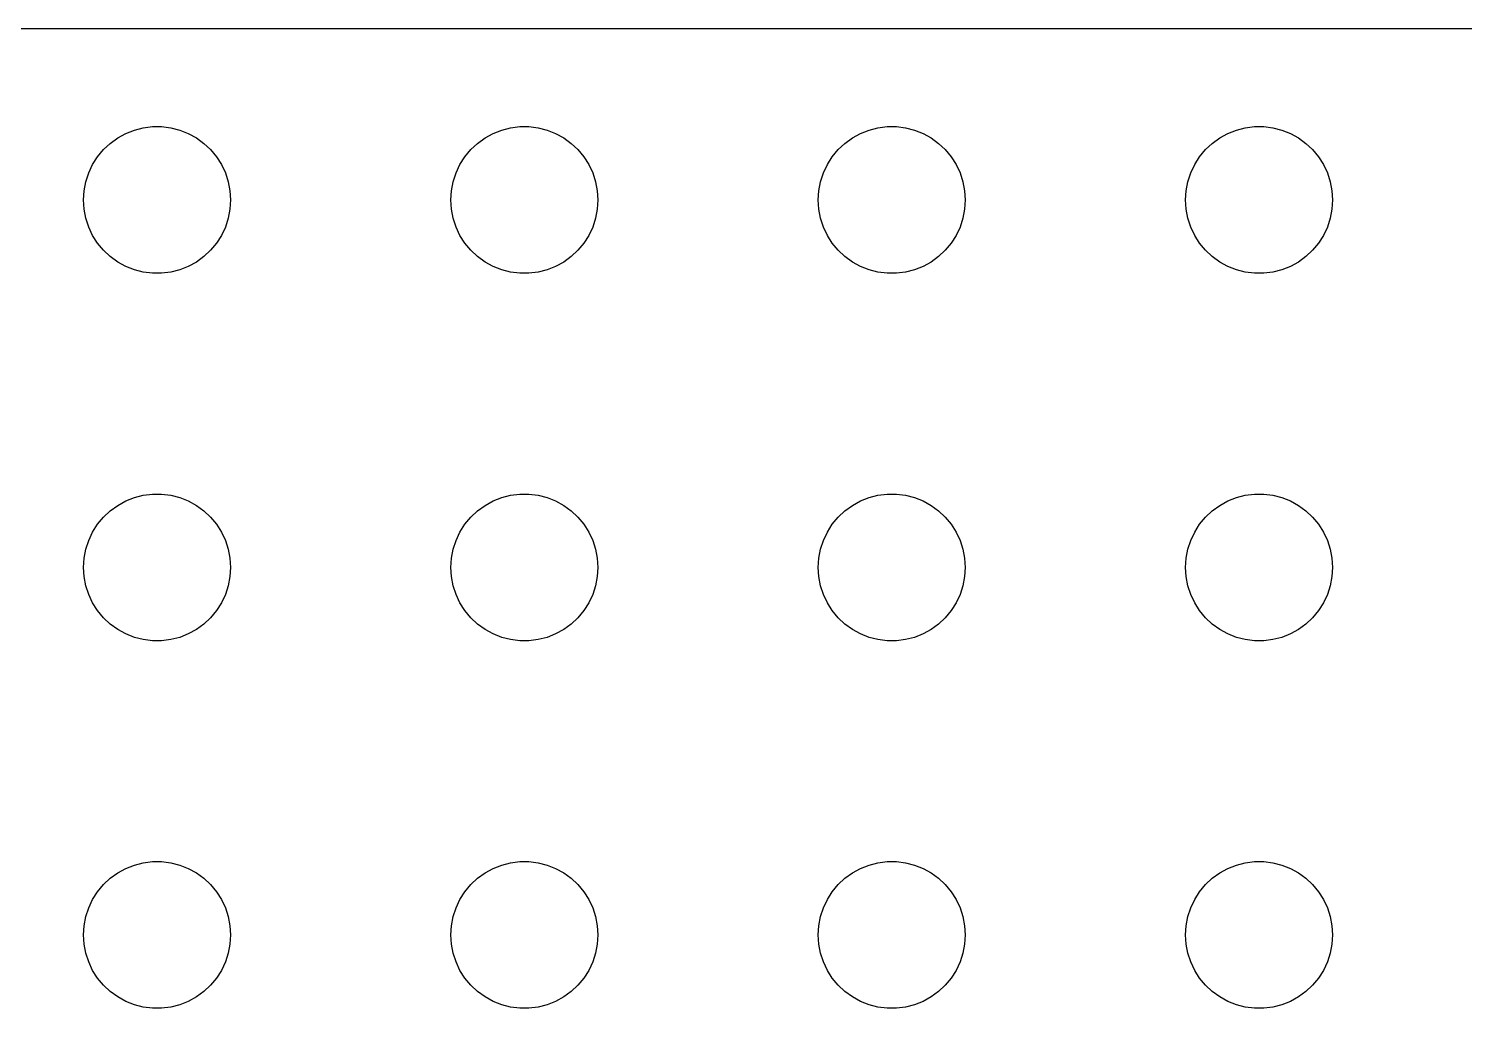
# Model space of a CAD drawing. Header units: metres. Extents: x -112 to 112, y -104 to 104.
# Drawn here: x -5.2 to 53.4, y 64.5 to 104.5 of the extents above; entities that cross this region are included whole.
import ezdxf

# ---------------------------------------------------------------- set-up
doc = ezdxf.new("R2010")
doc.units = ezdxf.units.M

msp = doc.modelspace()

# ---------------------------------------------------------------- linework, layer by layer
for p, q in [((107.314, 104.49), (-107.314, 104.49)), ((-1.27733, 100.214), (-0.92705, 100.353)), ((-0.92705, 100.353), (-0.56213, 100.447)), ((-0.56213, 100.447), (-0.18837, 100.494)), ((-0.18837, 100.494), (0.18837, 100.494)), ((0.18837, 100.494), (0.56213, 100.447)), ((0.56213, 100.447), (0.92705, 100.353)), ((0.92705, 100.353), (1.27733, 100.214)), ((13.7227, 100.214), (14.0729, 100.353)), ((14.0729, 100.353), (14.4379, 100.447)), ((14.4379, 100.447), (14.8116, 100.494)), ((14.8116, 100.494), (15.1884, 100.494)), ((15.1884, 100.494), (15.5621, 100.447)), ((15.5621, 100.447), (15.927, 100.353)), ((15.927, 100.353), (16.2773, 100.214)), ((28.7227, 100.214), (29.0729, 100.353)), ((29.0729, 100.353), (29.4379, 100.447)), ((29.4379, 100.447), (29.8116, 100.494)), ((29.8116, 100.494), (30.1884, 100.494)), ((30.1884, 100.494), (30.5621, 100.447)), ((30.5621, 100.447), (30.927, 100.353)), ((30.927, 100.353), (31.2773, 100.214)), ((43.7227, 100.214), (44.0729, 100.353)), ((44.0729, 100.353), (44.4379, 100.447)), ((44.4379, 100.447), (44.8116, 100.494)), ((44.8116, 100.494), (45.1884, 100.494)), ((45.1884, 100.494), (45.5621, 100.447)), ((45.5621, 100.447), (45.927, 100.353)), ((45.927, 100.353), (46.2773, 100.214)), ((-2.1869, 99.5536), (-1.91226, 99.8115)), ((-1.91226, 99.8115), (-1.60747, 100.033)), ((-1.60747, 100.033), (-1.27733, 100.214)), ((1.27733, 100.214), (1.60747, 100.033)), ((1.60747, 100.033), (1.91226, 99.8115)), ((1.91226, 99.8115), (2.1869, 99.5536)), ((12.8131, 99.5536), (13.0877, 99.8115)), ((13.0877, 99.8115), (13.3925, 100.033)), ((13.3925, 100.033), (13.7227, 100.214)), ((16.2773, 100.214), (16.6075, 100.033)), ((16.6075, 100.033), (16.9123, 99.8115)), ((16.9123, 99.8115), (17.1869, 99.5536)), ((27.8131, 99.5536), (28.0877, 99.8115)), ((28.0877, 99.8115), (28.3925, 100.033)), ((28.3925, 100.033), (28.7227, 100.214)), ((31.2773, 100.214), (31.6075, 100.033)), ((31.6075, 100.033), (31.9123, 99.8115)), ((31.9123, 99.8115), (32.1869, 99.5536)), ((42.8131, 99.5536), (43.0877, 99.8115)), ((43.0877, 99.8115), (43.3925, 100.033)), ((43.3925, 100.033), (43.7227, 100.214)), ((46.2773, 100.214), (46.6075, 100.033)), ((46.6075, 100.033), (46.9123, 99.8115)), ((46.9123, 99.8115), (47.1869, 99.5536)), ((-2.62891, 98.9453), (-2.42705, 99.2634)), ((-2.42705, 99.2634), (-2.1869, 99.5536)), ((2.1869, 99.5536), (2.42705, 99.2634)), ((2.42705, 99.2634), (2.62891, 98.9453)), ((12.3711, 98.9453), (12.5729, 99.2634)), ((12.5729, 99.2634), (12.8131, 99.5536)), ((17.1869, 99.5536), (17.427, 99.2634)), ((17.427, 99.2634), (17.6289, 98.9453)), ((27.3711, 98.9453), (27.5729, 99.2634)), ((27.5729, 99.2634), (27.8131, 99.5536)), ((32.1869, 99.5536), (32.427, 99.2634)), ((32.427, 99.2634), (32.6289, 98.9453)), ((42.3711, 98.9453), (42.5729, 99.2634)), ((42.5729, 99.2634), (42.8131, 99.5536)), ((47.1869, 99.5536), (47.427, 99.2634)), ((47.427, 99.2634), (47.6289, 98.9453)), ((-2.90575, 98.2461), (-2.78932, 98.6044)), ((-2.78932, 98.6044), (-2.62891, 98.9453)), ((2.62891, 98.9453), (2.78932, 98.6044)), ((2.78932, 98.6044), (2.90575, 98.2461)), ((12.0942, 98.2461), (12.2107, 98.6044)), ((12.2107, 98.6044), (12.3711, 98.9453)), ((17.6289, 98.9453), (17.7893, 98.6044)), ((17.7893, 98.6044), (17.9057, 98.2461)), ((27.0942, 98.2461), (27.2107, 98.6044)), ((27.2107, 98.6044), (27.3711, 98.9453)), ((32.6289, 98.9453), (32.7893, 98.6044)), ((32.7893, 98.6044), (32.9057, 98.2461)), ((42.0942, 98.2461), (42.2107, 98.6044)), ((42.2107, 98.6044), (42.3711, 98.9453)), ((47.6289, 98.9453), (47.7893, 98.6044)), ((47.7893, 98.6044), (47.9057, 98.2461)), ((-2.97633, 97.876), (-2.90575, 98.2461)), ((2.90575, 98.2461), (2.97633, 97.876)), ((12.0237, 97.876), (12.0942, 98.2461)), ((17.9057, 98.2461), (17.9763, 97.876)), ((27.0237, 97.876), (27.0942, 98.2461)), ((32.9057, 98.2461), (32.9763, 97.876)), ((42.0237, 97.876), (42.0942, 98.2461)), ((47.9057, 98.2461), (47.9763, 97.876)), ((-3, 97.5), (-2.97633, 97.876)), ((-2.97633, 97.124), (-3, 97.5)), ((2.97633, 97.876), (3, 97.5)), ((3, 97.5), (2.97633, 97.124)), ((12, 97.5), (12.0237, 97.876)), ((12.0237, 97.124), (12, 97.5)), ((17.9763, 97.876), (18, 97.5)), ((18, 97.5), (17.9763, 97.124)), ((27, 97.5), (27.0237, 97.876)), ((27.0237, 97.124), (27, 97.5)), ((32.9763, 97.876), (33, 97.5)), ((33, 97.5), (32.9763, 97.124)), ((42, 97.5), (42.0237, 97.876)), ((42.0237, 97.124), (42, 97.5)), ((47.9763, 97.876), (48, 97.5)), ((48, 97.5), (47.9763, 97.124)), ((-2.90575, 96.7539), (-2.97633, 97.124)), ((-2.78932, 96.3956), (-2.90575, 96.7539)), ((2.90575, 96.7539), (2.78932, 96.3956)), ((2.97633, 97.124), (2.90575, 96.7539)), ((12.0942, 96.7539), (12.0237, 97.124)), ((12.2107, 96.3956), (12.0942, 96.7539)), ((17.9057, 96.7539), (17.7893, 96.3956)), ((17.9763, 97.124), (17.9057, 96.7539)), ((27.0942, 96.7539), (27.0237, 97.124)), ((27.2107, 96.3956), (27.0942, 96.7539)), ((32.9057, 96.7539), (32.7893, 96.3956)), ((32.9763, 97.124), (32.9057, 96.7539)), ((42.0942, 96.7539), (42.0237, 97.124)), ((42.2107, 96.3956), (42.0942, 96.7539)), ((47.9057, 96.7539), (47.7893, 96.3956)), ((47.9763, 97.124), (47.9057, 96.7539)), ((-2.62891, 96.0547), (-2.78932, 96.3956)), ((2.78932, 96.3956), (2.62891, 96.0547)), ((12.3711, 96.0547), (12.2107, 96.3956)), ((17.7893, 96.3956), (17.6289, 96.0547)), ((27.3711, 96.0547), (27.2107, 96.3956)), ((32.7893, 96.3956), (32.6289, 96.0547)), ((42.3711, 96.0547), (42.2107, 96.3956)), ((47.7893, 96.3956), (47.6289, 96.0547)), ((-2.42705, 95.7366), (-2.62891, 96.0547)), ((-2.1869, 95.4464), (-2.42705, 95.7366)), ((2.42705, 95.7366), (2.1869, 95.4464)), ((2.62891, 96.0547), (2.42705, 95.7366)), ((12.5729, 95.7366), (12.3711, 96.0547)), ((12.8131, 95.4464), (12.5729, 95.7366)), ((17.427, 95.7366), (17.1869, 95.4464)), ((17.6289, 96.0547), (17.427, 95.7366)), ((27.5729, 95.7366), (27.3711, 96.0547)), ((27.8131, 95.4464), (27.5729, 95.7366)), ((32.427, 95.7366), (32.1869, 95.4464)), ((32.6289, 96.0547), (32.427, 95.7366)), ((42.5729, 95.7366), (42.3711, 96.0547)), ((42.8131, 95.4464), (42.5729, 95.7366)), ((47.427, 95.7366), (47.1869, 95.4464)), ((47.6289, 96.0547), (47.427, 95.7366)), ((-1.91226, 95.1885), (-2.1869, 95.4464)), ((-1.60747, 94.967), (-1.91226, 95.1885)), ((-1.27733, 94.7855), (-1.60747, 94.967)), ((1.60747, 94.967), (1.27733, 94.7855)), ((1.91226, 95.1885), (1.60747, 94.967)), ((2.1869, 95.4464), (1.91226, 95.1885)), ((13.0877, 95.1885), (12.8131, 95.4464)), ((13.3925, 94.967), (13.0877, 95.1885)), ((13.7227, 94.7855), (13.3925, 94.967)), ((16.6075, 94.967), (16.2773, 94.7855)), ((16.9123, 95.1885), (16.6075, 94.967)), ((17.1869, 95.4464), (16.9123, 95.1885)), ((28.0877, 95.1885), (27.8131, 95.4464)), ((28.3925, 94.967), (28.0877, 95.1885)), ((28.7227, 94.7855), (28.3925, 94.967)), ((31.6075, 94.967), (31.2773, 94.7855)), ((31.9123, 95.1885), (31.6075, 94.967)), ((32.1869, 95.4464), (31.9123, 95.1885)), ((43.0877, 95.1885), (42.8131, 95.4464)), ((43.3925, 94.967), (43.0877, 95.1885)), ((43.7227, 94.7855), (43.3925, 94.967)), ((46.6075, 94.967), (46.2773, 94.7855)), ((46.9123, 95.1885), (46.6075, 94.967)), ((47.1869, 95.4464), (46.9123, 95.1885)), ((-0.92705, 94.6468), (-1.27733, 94.7855)), ((-0.56213, 94.5531), (-0.92705, 94.6468)), ((-0.18837, 94.5059), (-0.56213, 94.5531)), ((0.18837, 94.5059), (-0.18837, 94.5059)), ((0.56213, 94.5531), (0.18837, 94.5059)), ((0.92705, 94.6468), (0.56213, 94.5531)), ((1.27733, 94.7855), (0.92705, 94.6468)), ((14.0729, 94.6468), (13.7227, 94.7855)), ((14.4379, 94.5531), (14.0729, 94.6468)), ((14.8116, 94.5059), (14.4379, 94.5531)), ((15.1884, 94.5059), (14.8116, 94.5059)), ((15.5621, 94.5531), (15.1884, 94.5059)), ((15.927, 94.6468), (15.5621, 94.5531)), ((16.2773, 94.7855), (15.927, 94.6468)), ((29.0729, 94.6468), (28.7227, 94.7855)), ((29.4379, 94.5531), (29.0729, 94.6468)), ((29.8116, 94.5059), (29.4379, 94.5531)), ((30.1884, 94.5059), (29.8116, 94.5059)), ((30.5621, 94.5531), (30.1884, 94.5059)), ((30.927, 94.6468), (30.5621, 94.5531)), ((31.2773, 94.7855), (30.927, 94.6468)), ((44.0729, 94.6468), (43.7227, 94.7855)), ((44.4379, 94.5531), (44.0729, 94.6468)), ((44.8116, 94.5059), (44.4379, 94.5531)), ((45.1884, 94.5059), (44.8116, 94.5059)), ((45.5621, 94.5531), (45.1884, 94.5059)), ((45.927, 94.6468), (45.5621, 94.5531)), ((46.2773, 94.7855), (45.927, 94.6468)), ((-1.91226, 84.8115), (-1.60747, 85.033)), ((-1.60747, 85.033), (-1.27733, 85.2145)), ((-1.27733, 85.2145), (-0.92705, 85.3532)), ((-0.92705, 85.3532), (-0.56213, 85.4469)), ((-0.56213, 85.4469), (-0.18837, 85.4941)), ((-0.18837, 85.4941), (0.18837, 85.4941)), ((0.18837, 85.4941), (0.56213, 85.4469)), ((0.56213, 85.4469), (0.92705, 85.3532)), ((0.92705, 85.3532), (1.27733, 85.2145)), ((1.27733, 85.2145), (1.60747, 85.033)), ((1.60747, 85.033), (1.91226, 84.8115)), ((13.0877, 84.8115), (13.3925, 85.033)), ((13.3925, 85.033), (13.7227, 85.2145)), ((13.7227, 85.2145), (14.0729, 85.3532)), ((14.0729, 85.3532), (14.4379, 85.4469)), ((14.4379, 85.4469), (14.8116, 85.4941)), ((14.8116, 85.4941), (15.1884, 85.4941)), ((15.1884, 85.4941), (15.5621, 85.4469)), ((15.5621, 85.4469), (15.927, 85.3532)), ((15.927, 85.3532), (16.2773, 85.2145)), ((16.2773, 85.2145), (16.6075, 85.033)), ((16.6075, 85.033), (16.9123, 84.8115)), ((28.0877, 84.8115), (28.3925, 85.033)), ((28.3925, 85.033), (28.7227, 85.2145)), ((28.7227, 85.2145), (29.0729, 85.3532)), ((29.0729, 85.3532), (29.4379, 85.4469)), ((29.4379, 85.4469), (29.8116, 85.4941)), ((29.8116, 85.4941), (30.1884, 85.4941)), ((30.1884, 85.4941), (30.5621, 85.4469)), ((30.5621, 85.4469), (30.927, 85.3532)), ((30.927, 85.3532), (31.2773, 85.2145)), ((31.2773, 85.2145), (31.6075, 85.033)), ((31.6075, 85.033), (31.9123, 84.8115)), ((43.0877, 84.8115), (43.3925, 85.033)), ((43.3925, 85.033), (43.7227, 85.2145)), ((43.7227, 85.2145), (44.0729, 85.3532)), ((44.0729, 85.3532), (44.4379, 85.4469)), ((44.4379, 85.4469), (44.8116, 85.4941)), ((44.8116, 85.4941), (45.1884, 85.4941)), ((45.1884, 85.4941), (45.5621, 85.4469)), ((45.5621, 85.4469), (45.927, 85.3532)), ((45.927, 85.3532), (46.2773, 85.2145)), ((46.2773, 85.2145), (46.6075, 85.033)), ((46.6075, 85.033), (46.9123, 84.8115)), ((-2.42705, 84.2634), (-2.1869, 84.5536)), ((-2.1869, 84.5536), (-1.91226, 84.8115)), ((1.91226, 84.8115), (2.1869, 84.5536)), ((2.1869, 84.5536), (2.42705, 84.2634)), ((12.5729, 84.2634), (12.8131, 84.5536)), ((12.8131, 84.5536), (13.0877, 84.8115)), ((16.9123, 84.8115), (17.1869, 84.5536)), ((17.1869, 84.5536), (17.427, 84.2634)), ((27.5729, 84.2634), (27.8131, 84.5536)), ((27.8131, 84.5536), (28.0877, 84.8115)), ((31.9123, 84.8115), (32.1869, 84.5536)), ((32.1869, 84.5536), (32.427, 84.2634)), ((42.5729, 84.2634), (42.8131, 84.5536)), ((42.8131, 84.5536), (43.0877, 84.8115)), ((46.9123, 84.8115), (47.1869, 84.5536)), ((47.1869, 84.5536), (47.427, 84.2634)), ((-2.78932, 83.6044), (-2.62891, 83.9453)), ((-2.62891, 83.9453), (-2.42705, 84.2634)), ((2.42705, 84.2634), (2.62891, 83.9453)), ((2.62891, 83.9453), (2.78932, 83.6044)), ((12.2107, 83.6044), (12.3711, 83.9453)), ((12.3711, 83.9453), (12.5729, 84.2634)), ((17.427, 84.2634), (17.6289, 83.9453)), ((17.6289, 83.9453), (17.7893, 83.6044)), ((27.2107, 83.6044), (27.3711, 83.9453)), ((27.3711, 83.9453), (27.5729, 84.2634)), ((32.427, 84.2634), (32.6289, 83.9453)), ((32.6289, 83.9453), (32.7893, 83.6044)), ((42.2107, 83.6044), (42.3711, 83.9453)), ((42.3711, 83.9453), (42.5729, 84.2634)), ((47.427, 84.2634), (47.6289, 83.9453)), ((47.6289, 83.9453), (47.7893, 83.6044)), ((-2.97633, 82.876), (-2.90575, 83.2461)), ((-2.90575, 83.2461), (-2.78932, 83.6044)), ((2.78932, 83.6044), (2.90575, 83.2461)), ((2.90575, 83.2461), (2.97633, 82.876)), ((12.0237, 82.876), (12.0942, 83.2461)), ((12.0942, 83.2461), (12.2107, 83.6044)), ((17.7893, 83.6044), (17.9057, 83.2461)), ((17.9057, 83.2461), (17.9763, 82.876)), ((27.0237, 82.876), (27.0942, 83.2461)), ((27.0942, 83.2461), (27.2107, 83.6044)), ((32.7893, 83.6044), (32.9057, 83.2461)), ((32.9057, 83.2461), (32.9763, 82.876)), ((42.0237, 82.876), (42.0942, 83.2461)), ((42.0942, 83.2461), (42.2107, 83.6044)), ((47.7893, 83.6044), (47.9057, 83.2461)), ((47.9057, 83.2461), (47.9763, 82.876)), ((-3, 82.5), (-2.97633, 82.876)), ((2.97633, 82.876), (3, 82.5)), ((12, 82.5), (12.0237, 82.876)), ((17.9763, 82.876), (18, 82.5)), ((27, 82.5), (27.0237, 82.876)), ((32.9763, 82.876), (33, 82.5)), ((42, 82.5), (42.0237, 82.876)), ((47.9763, 82.876), (48, 82.5)), ((-2.97633, 82.124), (-3, 82.5)), ((-2.90575, 81.7539), (-2.97633, 82.124)), ((2.97633, 82.124), (2.90575, 81.7539)), ((3, 82.5), (2.97633, 82.124)), ((12.0237, 82.124), (12, 82.5)), ((12.0942, 81.7539), (12.0237, 82.124)), ((17.9763, 82.124), (17.9057, 81.7539)), ((18, 82.5), (17.9763, 82.124)), ((27.0237, 82.124), (27, 82.5)), ((27.0942, 81.7539), (27.0237, 82.124)), ((32.9763, 82.124), (32.9057, 81.7539)), ((33, 82.5), (32.9763, 82.124)), ((42.0237, 82.124), (42, 82.5)), ((42.0942, 81.7539), (42.0237, 82.124)), ((47.9763, 82.124), (47.9057, 81.7539)), ((48, 82.5), (47.9763, 82.124)), ((-2.78932, 81.3956), (-2.90575, 81.7539)), ((2.90575, 81.7539), (2.78932, 81.3956)), ((12.2107, 81.3956), (12.0942, 81.7539)), ((17.9057, 81.7539), (17.7893, 81.3956)), ((27.2107, 81.3956), (27.0942, 81.7539)), ((32.9057, 81.7539), (32.7893, 81.3956)), ((42.2107, 81.3956), (42.0942, 81.7539)), ((47.9057, 81.7539), (47.7893, 81.3956)), ((-2.62891, 81.0547), (-2.78932, 81.3956)), ((-2.42705, 80.7366), (-2.62891, 81.0547)), ((2.62891, 81.0547), (2.42705, 80.7366)), ((2.78932, 81.3956), (2.62891, 81.0547)), ((12.3711, 81.0547), (12.2107, 81.3956)), ((12.5729, 80.7366), (12.3711, 81.0547)), ((17.6289, 81.0547), (17.427, 80.7366)), ((17.7893, 81.3956), (17.6289, 81.0547)), ((27.3711, 81.0547), (27.2107, 81.3956)), ((27.5729, 80.7366), (27.3711, 81.0547)), ((32.6289, 81.0547), (32.427, 80.7366)), ((32.7893, 81.3956), (32.6289, 81.0547)), ((42.3711, 81.0547), (42.2107, 81.3956)), ((42.5729, 80.7366), (42.3711, 81.0547)), ((47.6289, 81.0547), (47.427, 80.7366)), ((47.7893, 81.3956), (47.6289, 81.0547)), ((-2.1869, 80.4464), (-2.42705, 80.7366)), ((-1.91226, 80.1885), (-2.1869, 80.4464)), ((2.1869, 80.4464), (1.91226, 80.1885)), ((2.42705, 80.7366), (2.1869, 80.4464)), ((12.8131, 80.4464), (12.5729, 80.7366)), ((13.0877, 80.1885), (12.8131, 80.4464)), ((17.1869, 80.4464), (16.9123, 80.1885)), ((17.427, 80.7366), (17.1869, 80.4464)), ((27.8131, 80.4464), (27.5729, 80.7366)), ((28.0877, 80.1885), (27.8131, 80.4464)), ((32.1869, 80.4464), (31.9123, 80.1885)), ((32.427, 80.7366), (32.1869, 80.4464)), ((42.8131, 80.4464), (42.5729, 80.7366)), ((43.0877, 80.1885), (42.8131, 80.4464)), ((47.1869, 80.4464), (46.9123, 80.1885)), ((47.427, 80.7366), (47.1869, 80.4464)), ((-1.60747, 79.967), (-1.91226, 80.1885)), ((-1.27733, 79.7855), (-1.60747, 79.967)), ((-0.92705, 79.6468), (-1.27733, 79.7855)), ((1.27733, 79.7855), (0.92705, 79.6468)), ((1.60747, 79.967), (1.27733, 79.7855)), ((1.91226, 80.1885), (1.60747, 79.967)), ((13.3925, 79.967), (13.0877, 80.1885)), ((13.7227, 79.7855), (13.3925, 79.967)), ((14.0729, 79.6468), (13.7227, 79.7855)), ((16.2773, 79.7855), (15.927, 79.6468)), ((16.6075, 79.967), (16.2773, 79.7855)), ((16.9123, 80.1885), (16.6075, 79.967)), ((28.3925, 79.967), (28.0877, 80.1885)), ((28.7227, 79.7855), (28.3925, 79.967)), ((29.0729, 79.6468), (28.7227, 79.7855)), ((31.2773, 79.7855), (30.927, 79.6468)), ((31.6075, 79.967), (31.2773, 79.7855)), ((31.9123, 80.1885), (31.6075, 79.967)), ((43.3925, 79.967), (43.0877, 80.1885)), ((43.7227, 79.7855), (43.3925, 79.967)), ((44.0729, 79.6468), (43.7227, 79.7855)), ((46.2773, 79.7855), (45.927, 79.6468)), ((46.6075, 79.967), (46.2773, 79.7855)), ((46.9123, 80.1885), (46.6075, 79.967)), ((-0.56213, 79.5531), (-0.92705, 79.6468)), ((-0.18837, 79.5059), (-0.56213, 79.5531)), ((0.18837, 79.5059), (-0.18837, 79.5059)), ((0.56213, 79.5531), (0.18837, 79.5059)), ((0.92705, 79.6468), (0.56213, 79.5531)), ((14.4379, 79.5531), (14.0729, 79.6468)), ((14.8116, 79.5059), (14.4379, 79.5531)), ((15.1884, 79.5059), (14.8116, 79.5059)), ((15.5621, 79.5531), (15.1884, 79.5059)), ((15.927, 79.6468), (15.5621, 79.5531)), ((29.4379, 79.5531), (29.0729, 79.6468)), ((29.8116, 79.5059), (29.4379, 79.5531)), ((30.1884, 79.5059), (29.8116, 79.5059)), ((30.5621, 79.5531), (30.1884, 79.5059)), ((30.927, 79.6468), (30.5621, 79.5531)), ((44.4379, 79.5531), (44.0729, 79.6468)), ((44.8116, 79.5059), (44.4379, 79.5531)), ((45.1884, 79.5059), (44.8116, 79.5059)), ((45.5621, 79.5531), (45.1884, 79.5059)), ((45.927, 79.6468), (45.5621, 79.5531)), ((-1.27733, 70.2145), (-0.92705, 70.3532)), ((-0.92705, 70.3532), (-0.56213, 70.4469)), ((-0.56213, 70.4469), (-0.18837, 70.4941)), ((-0.18837, 70.4941), (0.18837, 70.4941)), ((0.18837, 70.4941), (0.56213, 70.4469)), ((0.56213, 70.4469), (0.92705, 70.3532)), ((0.92705, 70.3532), (1.27733, 70.2145)), ((13.7227, 70.2145), (14.0729, 70.3532)), ((14.0729, 70.3532), (14.4379, 70.4469)), ((14.4379, 70.4469), (14.8116, 70.4941)), ((14.8116, 70.4941), (15.1884, 70.4941)), ((15.1884, 70.4941), (15.5621, 70.4469)), ((15.5621, 70.4469), (15.927, 70.3532)), ((15.927, 70.3532), (16.2773, 70.2145)), ((28.7227, 70.2145), (29.0729, 70.3532)), ((29.0729, 70.3532), (29.4379, 70.4469)), ((29.4379, 70.4469), (29.8116, 70.4941)), ((29.8116, 70.4941), (30.1884, 70.4941)), ((30.1884, 70.4941), (30.5621, 70.4469)), ((30.5621, 70.4469), (30.927, 70.3532)), ((30.927, 70.3532), (31.2773, 70.2145)), ((43.7227, 70.2145), (44.0729, 70.3532)), ((44.0729, 70.3532), (44.4379, 70.4469)), ((44.4379, 70.4469), (44.8116, 70.4941)), ((44.8116, 70.4941), (45.1884, 70.4941)), ((45.1884, 70.4941), (45.5621, 70.4469)), ((45.5621, 70.4469), (45.927, 70.3532)), ((45.927, 70.3532), (46.2773, 70.2145)), ((-2.1869, 69.5536), (-1.91226, 69.8115)), ((-1.91226, 69.8115), (-1.60747, 70.033)), ((-1.60747, 70.033), (-1.27733, 70.2145)), ((1.27733, 70.2145), (1.60747, 70.033)), ((1.60747, 70.033), (1.91226, 69.8115)), ((1.91226, 69.8115), (2.1869, 69.5536)), ((12.8131, 69.5536), (13.0877, 69.8115)), ((13.0877, 69.8115), (13.3925, 70.033)), ((13.3925, 70.033), (13.7227, 70.2145)), ((16.2773, 70.2145), (16.6075, 70.033)), ((16.6075, 70.033), (16.9123, 69.8115)), ((16.9123, 69.8115), (17.1869, 69.5536)), ((27.8131, 69.5536), (28.0877, 69.8115)), ((28.0877, 69.8115), (28.3925, 70.033)), ((28.3925, 70.033), (28.7227, 70.2145)), ((31.2773, 70.2145), (31.6075, 70.033)), ((31.6075, 70.033), (31.9123, 69.8115)), ((31.9123, 69.8115), (32.1869, 69.5536)), ((42.8131, 69.5536), (43.0877, 69.8115)), ((43.0877, 69.8115), (43.3925, 70.033)), ((43.3925, 70.033), (43.7227, 70.2145)), ((46.2773, 70.2145), (46.6075, 70.033)), ((46.6075, 70.033), (46.9123, 69.8115)), ((46.9123, 69.8115), (47.1869, 69.5536)), ((-2.62891, 68.9453), (-2.42705, 69.2634)), ((-2.42705, 69.2634), (-2.1869, 69.5536)), ((2.1869, 69.5536), (2.42705, 69.2634)), ((2.42705, 69.2634), (2.62891, 68.9453)), ((12.3711, 68.9453), (12.5729, 69.2634)), ((12.5729, 69.2634), (12.8131, 69.5536)), ((17.1869, 69.5536), (17.427, 69.2634)), ((17.427, 69.2634), (17.6289, 68.9453)), ((27.3711, 68.9453), (27.5729, 69.2634)), ((27.5729, 69.2634), (27.8131, 69.5536)), ((32.1869, 69.5536), (32.427, 69.2634)), ((32.427, 69.2634), (32.6289, 68.9453)), ((42.3711, 68.9453), (42.5729, 69.2634)), ((42.5729, 69.2634), (42.8131, 69.5536)), ((47.1869, 69.5536), (47.427, 69.2634)), ((47.427, 69.2634), (47.6289, 68.9453)), ((-2.90575, 68.2461), (-2.78932, 68.6044)), ((-2.78932, 68.6044), (-2.62891, 68.9453)), ((2.62891, 68.9453), (2.78932, 68.6044)), ((2.78932, 68.6044), (2.90575, 68.2461)), ((12.0942, 68.2461), (12.2107, 68.6044)), ((12.2107, 68.6044), (12.3711, 68.9453)), ((17.6289, 68.9453), (17.7893, 68.6044)), ((17.7893, 68.6044), (17.9057, 68.2461)), ((27.0942, 68.2461), (27.2107, 68.6044)), ((27.2107, 68.6044), (27.3711, 68.9453)), ((32.6289, 68.9453), (32.7893, 68.6044)), ((32.7893, 68.6044), (32.9057, 68.2461)), ((42.0942, 68.2461), (42.2107, 68.6044)), ((42.2107, 68.6044), (42.3711, 68.9453)), ((47.6289, 68.9453), (47.7893, 68.6044)), ((47.7893, 68.6044), (47.9057, 68.2461)), ((-2.97633, 67.876), (-2.90575, 68.2461)), ((2.90575, 68.2461), (2.97633, 67.876)), ((12.0237, 67.876), (12.0942, 68.2461)), ((17.9057, 68.2461), (17.9763, 67.876)), ((27.0237, 67.876), (27.0942, 68.2461)), ((32.9057, 68.2461), (32.9763, 67.876)), ((42.0237, 67.876), (42.0942, 68.2461)), ((47.9057, 68.2461), (47.9763, 67.876)), ((-3, 67.5), (-2.97633, 67.876)), ((-2.97633, 67.124), (-3, 67.5)), ((2.97633, 67.876), (3, 67.5)), ((3, 67.5), (2.97633, 67.124)), ((12, 67.5), (12.0237, 67.876)), ((12.0237, 67.124), (12, 67.5)), ((17.9763, 67.876), (18, 67.5)), ((18, 67.5), (17.9763, 67.124)), ((27, 67.5), (27.0237, 67.876)), ((27.0237, 67.124), (27, 67.5)), ((32.9763, 67.876), (33, 67.5)), ((33, 67.5), (32.9763, 67.124)), ((42, 67.5), (42.0237, 67.876)), ((42.0237, 67.124), (42, 67.5)), ((47.9763, 67.876), (48, 67.5)), ((48, 67.5), (47.9763, 67.124)), ((-2.90575, 66.7539), (-2.97633, 67.124)), ((2.97633, 67.124), (2.90575, 66.7539)), ((12.0942, 66.7539), (12.0237, 67.124)), ((17.9763, 67.124), (17.9057, 66.7539)), ((27.0942, 66.7539), (27.0237, 67.124)), ((32.9763, 67.124), (32.9057, 66.7539)), ((42.0942, 66.7539), (42.0237, 67.124)), ((47.9763, 67.124), (47.9057, 66.7539)), ((-2.78932, 66.3956), (-2.90575, 66.7539)), ((-2.62891, 66.0547), (-2.78932, 66.3956)), ((2.78932, 66.3956), (2.62891, 66.0547)), ((2.90575, 66.7539), (2.78932, 66.3956)), ((12.2107, 66.3956), (12.0942, 66.7539)), ((12.3711, 66.0547), (12.2107, 66.3956)), ((17.7893, 66.3956), (17.6289, 66.0547)), ((17.9057, 66.7539), (17.7893, 66.3956)), ((27.2107, 66.3956), (27.0942, 66.7539)), ((27.3711, 66.0547), (27.2107, 66.3956)), ((32.7893, 66.3956), (32.6289, 66.0547)), ((32.9057, 66.7539), (32.7893, 66.3956)), ((42.2107, 66.3956), (42.0942, 66.7539)), ((42.3711, 66.0547), (42.2107, 66.3956)), ((47.7893, 66.3956), (47.6289, 66.0547)), ((47.9057, 66.7539), (47.7893, 66.3956)), ((-2.42705, 65.7366), (-2.62891, 66.0547)), ((-2.1869, 65.4464), (-2.42705, 65.7366)), ((2.42705, 65.7366), (2.1869, 65.4464)), ((2.62891, 66.0547), (2.42705, 65.7366)), ((12.5729, 65.7366), (12.3711, 66.0547)), ((12.8131, 65.4464), (12.5729, 65.7366)), ((17.427, 65.7366), (17.1869, 65.4464)), ((17.6289, 66.0547), (17.427, 65.7366)), ((27.5729, 65.7366), (27.3711, 66.0547)), ((27.8131, 65.4464), (27.5729, 65.7366)), ((32.427, 65.7366), (32.1869, 65.4464)), ((32.6289, 66.0547), (32.427, 65.7366)), ((42.5729, 65.7366), (42.3711, 66.0547)), ((42.8131, 65.4464), (42.5729, 65.7366)), ((47.427, 65.7366), (47.1869, 65.4464)), ((47.6289, 66.0547), (47.427, 65.7366)), ((-1.91226, 65.1885), (-2.1869, 65.4464)), ((-1.60747, 64.967), (-1.91226, 65.1885)), ((1.91226, 65.1885), (1.60747, 64.967)), ((2.1869, 65.4464), (1.91226, 65.1885)), ((13.0877, 65.1885), (12.8131, 65.4464)), ((13.3925, 64.967), (13.0877, 65.1885)), ((16.9123, 65.1885), (16.6075, 64.967)), ((17.1869, 65.4464), (16.9123, 65.1885)), ((28.0877, 65.1885), (27.8131, 65.4464)), ((28.3925, 64.967), (28.0877, 65.1885)), ((31.9123, 65.1885), (31.6075, 64.967)), ((32.1869, 65.4464), (31.9123, 65.1885)), ((43.0877, 65.1885), (42.8131, 65.4464)), ((43.3925, 64.967), (43.0877, 65.1885)), ((46.9123, 65.1885), (46.6075, 64.967)), ((47.1869, 65.4464), (46.9123, 65.1885)), ((-1.27733, 64.7855), (-1.60747, 64.967)), ((-0.92705, 64.6468), (-1.27733, 64.7855)), ((-0.56213, 64.5531), (-0.92705, 64.6468)), ((-0.18837, 64.5059), (-0.56213, 64.5531)), ((0.18837, 64.5059), (-0.18837, 64.5059)), ((0.56213, 64.5531), (0.18837, 64.5059)), ((0.92705, 64.6468), (0.56213, 64.5531)), ((1.27733, 64.7855), (0.92705, 64.6468)), ((1.60747, 64.967), (1.27733, 64.7855)), ((13.7227, 64.7855), (13.3925, 64.967)), ((14.0729, 64.6468), (13.7227, 64.7855)), ((14.4379, 64.5531), (14.0729, 64.6468)), ((14.8116, 64.5059), (14.4379, 64.5531)), ((15.1884, 64.5059), (14.8116, 64.5059)), ((15.5621, 64.5531), (15.1884, 64.5059)), ((15.927, 64.6468), (15.5621, 64.5531)), ((16.2773, 64.7855), (15.927, 64.6468)), ((16.6075, 64.967), (16.2773, 64.7855)), ((28.7227, 64.7855), (28.3925, 64.967)), ((29.0729, 64.6468), (28.7227, 64.7855)), ((29.4379, 64.5531), (29.0729, 64.6468)), ((29.8116, 64.5059), (29.4379, 64.5531)), ((30.1884, 64.5059), (29.8116, 64.5059)), ((30.5621, 64.5531), (30.1884, 64.5059)), ((30.927, 64.6468), (30.5621, 64.5531)), ((31.2773, 64.7855), (30.927, 64.6468)), ((31.6075, 64.967), (31.2773, 64.7855)), ((43.7227, 64.7855), (43.3925, 64.967)), ((44.0729, 64.6468), (43.7227, 64.7855)), ((44.4379, 64.5531), (44.0729, 64.6468)), ((44.8116, 64.5059), (44.4379, 64.5531)), ((45.1884, 64.5059), (44.8116, 64.5059)), ((45.5621, 64.5531), (45.1884, 64.5059)), ((45.927, 64.6468), (45.5621, 64.5531)), ((46.2773, 64.7855), (45.927, 64.6468)), ((46.6075, 64.967), (46.2773, 64.7855))]:
    msp.add_line(p, q)

doc.saveas('drawing.dxf')
